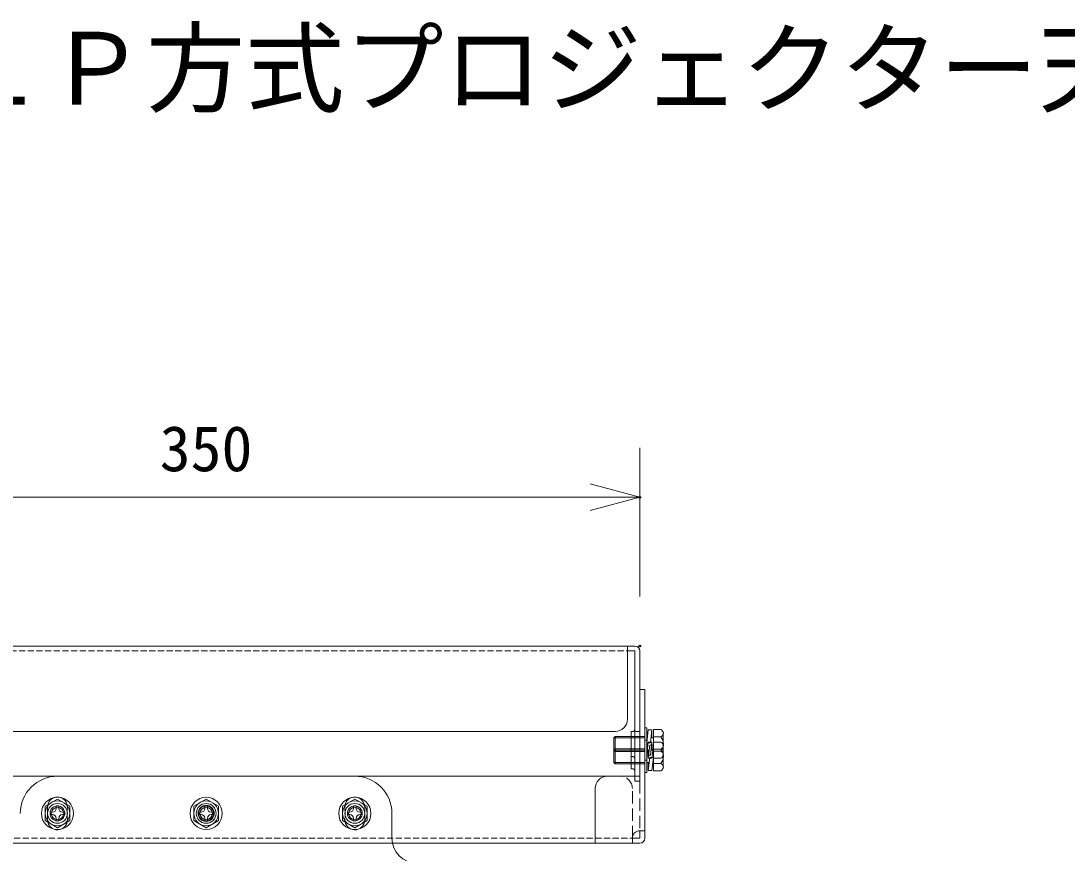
# Model space of a CAD drawing. Units: millimetres, scale not verified. Extents: x -62 to 63, y -57 to 57.
# Drawn here: x -28.55 to 13.67, y 23.18 to 56.74 of the extents above; entities that cross this region are included whole.
import ezdxf
from ezdxf.enums import TextEntityAlignment as Align

# ---------------------------------------------------------------- set-up
doc = ezdxf.new("R2010")
doc.units = ezdxf.units.MM
doc.header["$LTSCALE"] = 0.125
doc.header["$PDMODE"] = 32
doc.header["$PDSIZE"] = 0.0625
doc.linetypes.add('USER5', pattern=[2.5, 2, -0.5])
doc.linetypes.add('USER6', pattern=[5.6, 4, -1.6])
for name, color, linetype, lineweight in [('0-0_0', 7, 'Continuous', 18), ('0-6_SUNPO', 7, 'Continuous', 18), ('0-7_S1', 1, 'Continuous', 18)]:
    doc.layers.add(name, color=color, linetype=linetype, lineweight=lineweight)
doc.layers.add('0-2_MOJI1', color=7, linetype='Continuous')
doc.layers.add('0-4_DEFPOINTS', color=7, linetype='Continuous')
doc.styles.add('ＭＳ ゴシック', font='')
doc.styles.get('ＭＳ ゴシック').set_extended_font_data('MS Gothic')

# ---------------------------------------------------------------- blocks, each defined once
blk = doc.blocks.new('_OPEN30')
at = {"layer": '0-0_0'}
blk.add_line((0, 0), (-1, 0), dxfattribs=at)
blk.add_lwpolyline([(-1, 0.26795), (0, 0), (-1, -0.26795)], dxfattribs=at)
blk = doc.blocks.new('D9')
at = {"layer": '0-4_DEFPOINTS'}
for p in [(-11.5963, 36.3212), (-46.5963, 30.3212), (-11.5963, 30.3212)]:
    blk.add_point(p, dxfattribs=at)
at = {"layer": '0-6_SUNPO'}
for p, q in [((-46.5963, 32.3212), (-46.5963, 38.3212)), ((-11.5963, 32.3212), (-11.5963, 38.3212)), ((-44.5963, 36.3212), (-13.5963, 36.3212))]:
    blk.add_line(p, q, dxfattribs=at)
at = {"layer": '0-6_SUNPO', "xscale": 2, "yscale": 2, "rotation": 180}
blk.add_blockref('_OPEN30', (-46.5963, 36.3212), dxfattribs=at)
at = {"layer": '0-6_SUNPO', "xscale": 2, "yscale": 2}
blk.add_blockref('_OPEN30', (-11.5963, 36.3212), dxfattribs=at)
at = {"layer": '0-6_SUNPO', "style": 'ＭＳ ゴシック'}
blk.add_text('350', height=1.833, dxfattribs=at).set_placement((-30.9713, 36.8212), align=Align.BOTTOM_LEFT)

msp = doc.modelspace()

# ---------------------------------------------------------------- linework, layer by layer
at = {"layer": '0-7_S1'}
for p, q in [((-38.3727, 31.5312), (-3.7727, 31.5312)), ((-4.0727, 28.5812), (-4.0727, 31.5312)), ((-4.0727, 31.3312), (-3.7727, 31.3312)), ((-3.7727, 26.0812), (-3.7727, 31.3312)), ((-3.5727, 26.0812), (-3.5727, 31.3312)), ((-3.5727, 29.7812), (-3.3727, 29.7812)), ((-3.3727, 23.7812), (-3.3727, 29.7812)), ((-37.5727, 28.0812), (-4.5727, 28.0812)), ((-4.6227, 27.8312), (-4.5727, 27.8812)), ((-3.3727, 27.8812), (-4.5727, 27.8812)), ((-4.5727, 27.8812), (-4.5727, 26.7812)), ((-3.9227, 28.0812), (-3.8727, 28.0812)), ((-3.9227, 26.5812), (-3.9227, 28.0812)), ((-3.7727, 28.0812), (-3.5727, 28.0812)), ((-3.3727, 28.2312), (-3.2927, 28.2312)), ((-3.2927, 28.2312), (-3.2927, 26.4312)), ((-3.2327, 28.1562), (-3.2927, 27.6312)), ((-3.0827, 28.1562), (-3.2327, 28.1562)), ((-3.1427, 27.6312), (-3.0827, 28.1562)), ((-3.0827, 28.1562), (-3.0827, 27.8312)), ((-3.0227, 28.1585), (-3.0227, 26.5038)), ((-2.7227, 28.1585), (-3.0227, 28.1585)), ((-2.7227, 27.8698), (-3.0227, 27.8698)), ((-2.6227, 26.6482), (-2.6227, 28.0142)), ((-3.3727, 27.8312), (-4.6227, 27.8312)), ((-4.6227, 27.8312), (-4.6227, 26.8312)), ((-3.3727, 27.7312), (-3.2927, 27.7312)), ((-3.2327, 27.6562), (-3.2927, 27.1312)), ((-3.1427, 27.6312), (-3.2927, 27.6312)), ((-3.0827, 27.6562), (-3.2327, 27.6562)), ((-3.1727, 27.5312), (-3.2327, 27.0062)), ((-3.0227, 27.5312), (-3.1727, 27.5312)), ((-3.1427, 27.1312), (-3.0827, 27.6562)), ((-3.0227, 27.8312), (-3.1198, 27.8312)), ((-3.0827, 27.6562), (-3.0827, 27.3312)), ((-3.0227, 27.5312), (-3.0827, 27.0062)), ((-2.7227, 27.6585), (-3.0227, 27.6585)), ((-4.6227, 27.3312), (-4.5727, 27.3812)), ((-3.3727, 27.3312), (-4.6227, 27.3312)), ((-4.5727, 27.2812), (-4.6227, 27.3312)), ((-3.3727, 27.3812), (-4.5727, 27.3812)), ((-3.3727, 27.2812), (-4.5727, 27.2812)), ((-3.9227, 27.0812), (-3.8727, 27.0812)), ((-3.1955, 27.3312), (-3.2927, 27.3312)), ((-3.1427, 27.1312), (-3.2927, 27.1312)), ((-3.2327, 27.3312), (-3.2327, 27.0062)), ((-3.1727, 27.0312), (-3.2327, 26.5062)), ((-3.0227, 27.0312), (-3.1727, 27.0312)), ((-3.0227, 27.3312), (-3.1198, 27.3312)), ((-3.0227, 27.0312), (-3.0827, 26.5062)), ((-2.7227, 27.3698), (-3.0227, 27.3698)), ((-2.7227, 27.2925), (-3.0227, 27.2925)), ((-3.3727, 26.8312), (-4.6227, 26.8312)), ((-4.5727, 26.7812), (-4.6227, 26.8312)), ((-3.3727, 26.7812), (-4.5727, 26.7812)), ((-3.3727, 26.9312), (-3.2927, 26.9312)), ((-3.1955, 26.8312), (-3.2927, 26.8312)), ((-3.0827, 27.0062), (-3.2327, 27.0062)), ((-3.2327, 26.8312), (-3.2327, 26.5062)), ((-2.7227, 27.0038), (-3.0227, 27.0038)), ((-2.7227, 26.7925), (-3.0227, 26.7925)), ((-38.5727, 26.2812), (-3.5727, 26.2812)), ((-3.9227, 26.5812), (-3.8727, 26.5812)), ((-3.3727, 26.4312), (-3.2927, 26.4312)), ((-3.0827, 26.5062), (-3.2327, 26.5062)), ((-2.7227, 26.5038), (-3.0227, 26.5038)), ((-5.3727, 23.5812), (-5.3727, 25.7812)), ((-3.7727, 26.0812), (-3.5727, 26.0812)), ((-27.5727, 25.0698), (-27.0727, 25.3585)), ((-26.5727, 25.0698), (-27.0727, 25.3585)), ((-21.5727, 25.0698), (-21.0727, 25.3585)), ((-20.5727, 25.0698), (-21.0727, 25.3585)), ((-15.5727, 25.0698), (-15.0727, 25.3585)), ((-14.5727, 25.0698), (-15.0727, 25.3585)), ((-27.5727, 24.4925), (-27.5727, 25.0698)), ((-27.1227, 25.0812), (-27.0227, 25.0812)), ((-27.1227, 24.9812), (-27.1227, 25.0812)), ((-27.0227, 24.9812), (-27.0227, 25.0812)), ((-26.5727, 24.4925), (-26.5727, 25.0698)), ((-21.5727, 24.4925), (-21.5727, 25.0698)), ((-21.1227, 24.9812), (-21.1227, 25.0812)), ((-21.1227, 25.0812), (-21.0227, 25.0812)), ((-21.0227, 24.9812), (-21.0227, 25.0812)), ((-20.5727, 24.4925), (-20.5727, 25.0698)), ((-15.5727, 24.4925), (-15.5727, 25.0698)), ((-15.1227, 25.0812), (-15.0227, 25.0812)), ((-15.1227, 24.9812), (-15.1227, 25.0812)), ((-15.0227, 24.9812), (-15.0227, 25.0812)), ((-14.5727, 24.4925), (-14.5727, 25.0698)), ((-27.0727, 24.2038), (-27.5727, 24.4925)), ((-27.3727, 24.8312), (-27.2727, 24.8312)), ((-27.3727, 24.7312), (-27.3727, 24.8312)), ((-27.3727, 24.7312), (-27.2727, 24.7312)), ((-27.1227, 24.4812), (-27.1227, 24.5812)), ((-27.0727, 24.2038), (-26.5727, 24.4925)), ((-27.0227, 24.4812), (-27.0227, 24.5812)), ((-26.8727, 24.8312), (-26.7727, 24.8312)), ((-26.8727, 24.7312), (-26.7727, 24.7312)), ((-26.7727, 24.7312), (-26.7727, 24.8312)), ((-21.0727, 24.2038), (-21.5727, 24.4925)), ((-21.3727, 24.8312), (-21.2727, 24.8312)), ((-21.3727, 24.7312), (-21.3727, 24.8312)), ((-21.3727, 24.7312), (-21.2727, 24.7312)), ((-21.1227, 24.4812), (-21.1227, 24.5812)), ((-21.0727, 24.2038), (-20.5727, 24.4925)), ((-21.0227, 24.4812), (-21.0227, 24.5812)), ((-20.8727, 24.8312), (-20.7727, 24.8312)), ((-20.8727, 24.7312), (-20.7727, 24.7312)), ((-20.7727, 24.7312), (-20.7727, 24.8312)), ((-15.0727, 24.2038), (-15.5727, 24.4925)), ((-15.3727, 24.8312), (-15.2727, 24.8312)), ((-15.3727, 24.7312), (-15.3727, 24.8312)), ((-15.3727, 24.7312), (-15.2727, 24.7312)), ((-15.1227, 24.4812), (-15.1227, 24.5812)), ((-15.0727, 24.2038), (-14.5727, 24.4925)), ((-15.0227, 24.4812), (-15.0227, 24.5812)), ((-14.8727, 24.8312), (-14.7727, 24.8312)), ((-14.8727, 24.7312), (-14.7727, 24.7312)), ((-14.7727, 24.7312), (-14.7727, 24.8312)), ((-13.5727, 23.7812), (-13.5727, 24.7812)), ((-27.1227, 24.4812), (-27.0227, 24.4812)), ((-21.1227, 24.4812), (-21.0227, 24.4812)), ((-15.1227, 24.4812), (-15.0227, 24.4812)), ((-3.5727, 24.0812), (-3.3727, 24.0812)), ((-3.5727, 23.7812), (-3.5727, 24.0812)), ((-3.8727, 23.7812), (-3.5727, 23.7812)), ((-3.8727, 23.7812), (-3.8727, 23.5812)), ((-38.5727, 23.5812), (-3.5727, 23.5812))]:
    msp.add_line(p, q, dxfattribs=at)
at = {"layer": '0-7_S1', "linetype": 'USER5'}
for p, q in [((-38.0727, 31.3312), (-4.0727, 31.3312)), ((-38.2727, 23.7812), (-3.8727, 23.7812))]:
    msp.add_line(p, q, dxfattribs=at)
at = {"layer": '0-7_S1', "linetype": 'USER6'}
for p, q in [((-3.8727, 23.7812), (-3.8727, 25.7812)), ((-3.5727, 26.0812), (-3.5727, 24.0812))]:
    msp.add_line(p, q, dxfattribs=at)
at = {"layer": '0-7_S1'}
for centre, radius in [((-27.0727, 24.7812), 0.65), ((-21.0727, 24.7812), 0.65), ((-15.0727, 24.7812), 0.65), ((-27.0727, 24.7812), 0.5), ((-27.0727, 24.7812), 0.4), ((-27.0727, 24.7812), 0.3), ((-27.0727, 24.7812), 0.25), ((-21.0727, 24.7812), 0.5), ((-21.0727, 24.7812), 0.4), ((-21.0727, 24.7812), 0.325), ((-21.0727, 24.7812), 0.3), ((-21.0727, 24.7812), 0.25), ((-15.0727, 24.7812), 0.5), ((-15.0727, 24.7812), 0.4), ((-15.0727, 24.7812), 0.3), ((-15.0727, 24.7812), 0.25)]:
    msp.add_circle(centre, radius, dxfattribs=at)
for centre, radius, start, end in [((-3.7727, 31.3312), 0.2, 0, 90), ((-4.5727, 28.5812), 0.5, 270, 0), ((-3.8727, 28.1812), 0.1, 270, 0), ((-2.7768, 28.0142), 0.1542, 290.56998, 69.42989), ((-3.0893, 27.5812), 0.4667, 321.7868, 38.21314), ((-2.7768, 27.5142), 0.1542, 290.56998, 69.42989), ((-3.8727, 26.9812), 0.1, 0, 90), ((-3.0893, 27.0812), 0.4667, 321.7868, 38.21314), ((-2.7768, 27.1482), 0.1542, 290.56998, 69.42989), ((-2.7768, 26.6482), 0.1542, 290.56998, 69.42989), ((-27.0727, 24.7812), 1.5, 90, 180), ((-15.0727, 24.7812), 1.5, 0, 90), ((-4.8727, 25.7812), 0.5, 90, 180), ((-3.8727, 26.4812), 0.1, 0, 90), ((-27.0727, 25.0431), 0.4, 357.5, 177.5), ((-15.0784, 25.0429), 0.4, 2.5, 191.87068), ((-21.0727, 24.7812), 6.4057, 177.5, 182.5), ((-27.2727, 24.9812), 0.15, 270, 0), ((-26.8727, 24.9812), 0.15, 180, 270), ((-21.0727, 24.7812), 5.6057, 177.5, 182.5), ((-21.2727, 24.9812), 0.15, 270, 0), ((-20.8727, 24.9812), 0.15, 180, 270), ((-21.0727, 24.7812), 5.6057, 357.5, 3.16569), ((-15.2727, 24.9812), 0.15, 270, 0), ((-14.8727, 24.9812), 0.15, 180, 270), ((-21.0727, 24.7812), 6.4057, 357.5, 2.5), ((-27.0727, 24.5192), 0.4, 182.5, 2.5), ((-27.2727, 24.5812), 0.15, 0, 90), ((-26.8727, 24.5812), 0.15, 90, 180), ((-21.2727, 24.5812), 0.15, 0, 90), ((-20.8727, 24.5812), 0.15, 90, 180), ((-15.0727, 24.5192), 0.4, 177.5, 357.5), ((-15.2727, 24.5812), 0.15, 0, 90), ((-14.8727, 24.5812), 0.15, 90, 180), ((-3.5727, 23.7812), 0.3, 90, 180), ((-12.5727, 23.7812), 1, 180, 270), ((-3.5727, 23.7812), 0.2, 270, 0)]:
    msp.add_arc(centre, radius, start, end, dxfattribs=at)
at = {"layer": '0-7_S1', "linetype": 'USER6'}
msp.add_arc((-4.3727, 25.7812), 0.5, 0, 90, dxfattribs=at)

# ---------------------------------------------------------------- block references
at = {"layer": '0-6_SUNPO'}
msp.add_blockref('D9', (8.0237, 1.21), dxfattribs=at)

# ---------------------------------------------------------------- texts
at = {"layer": '0-2_MOJI1', "style": 'ＭＳ ゴシック'}
msp.add_text('ＤＬＰ方式プロジェクター天吊り金具付', height=2.933, dxfattribs=at).set_placement((-35.4954, 52.4905), align=Align.BOTTOM_LEFT)

doc.saveas('drawing.dxf')
